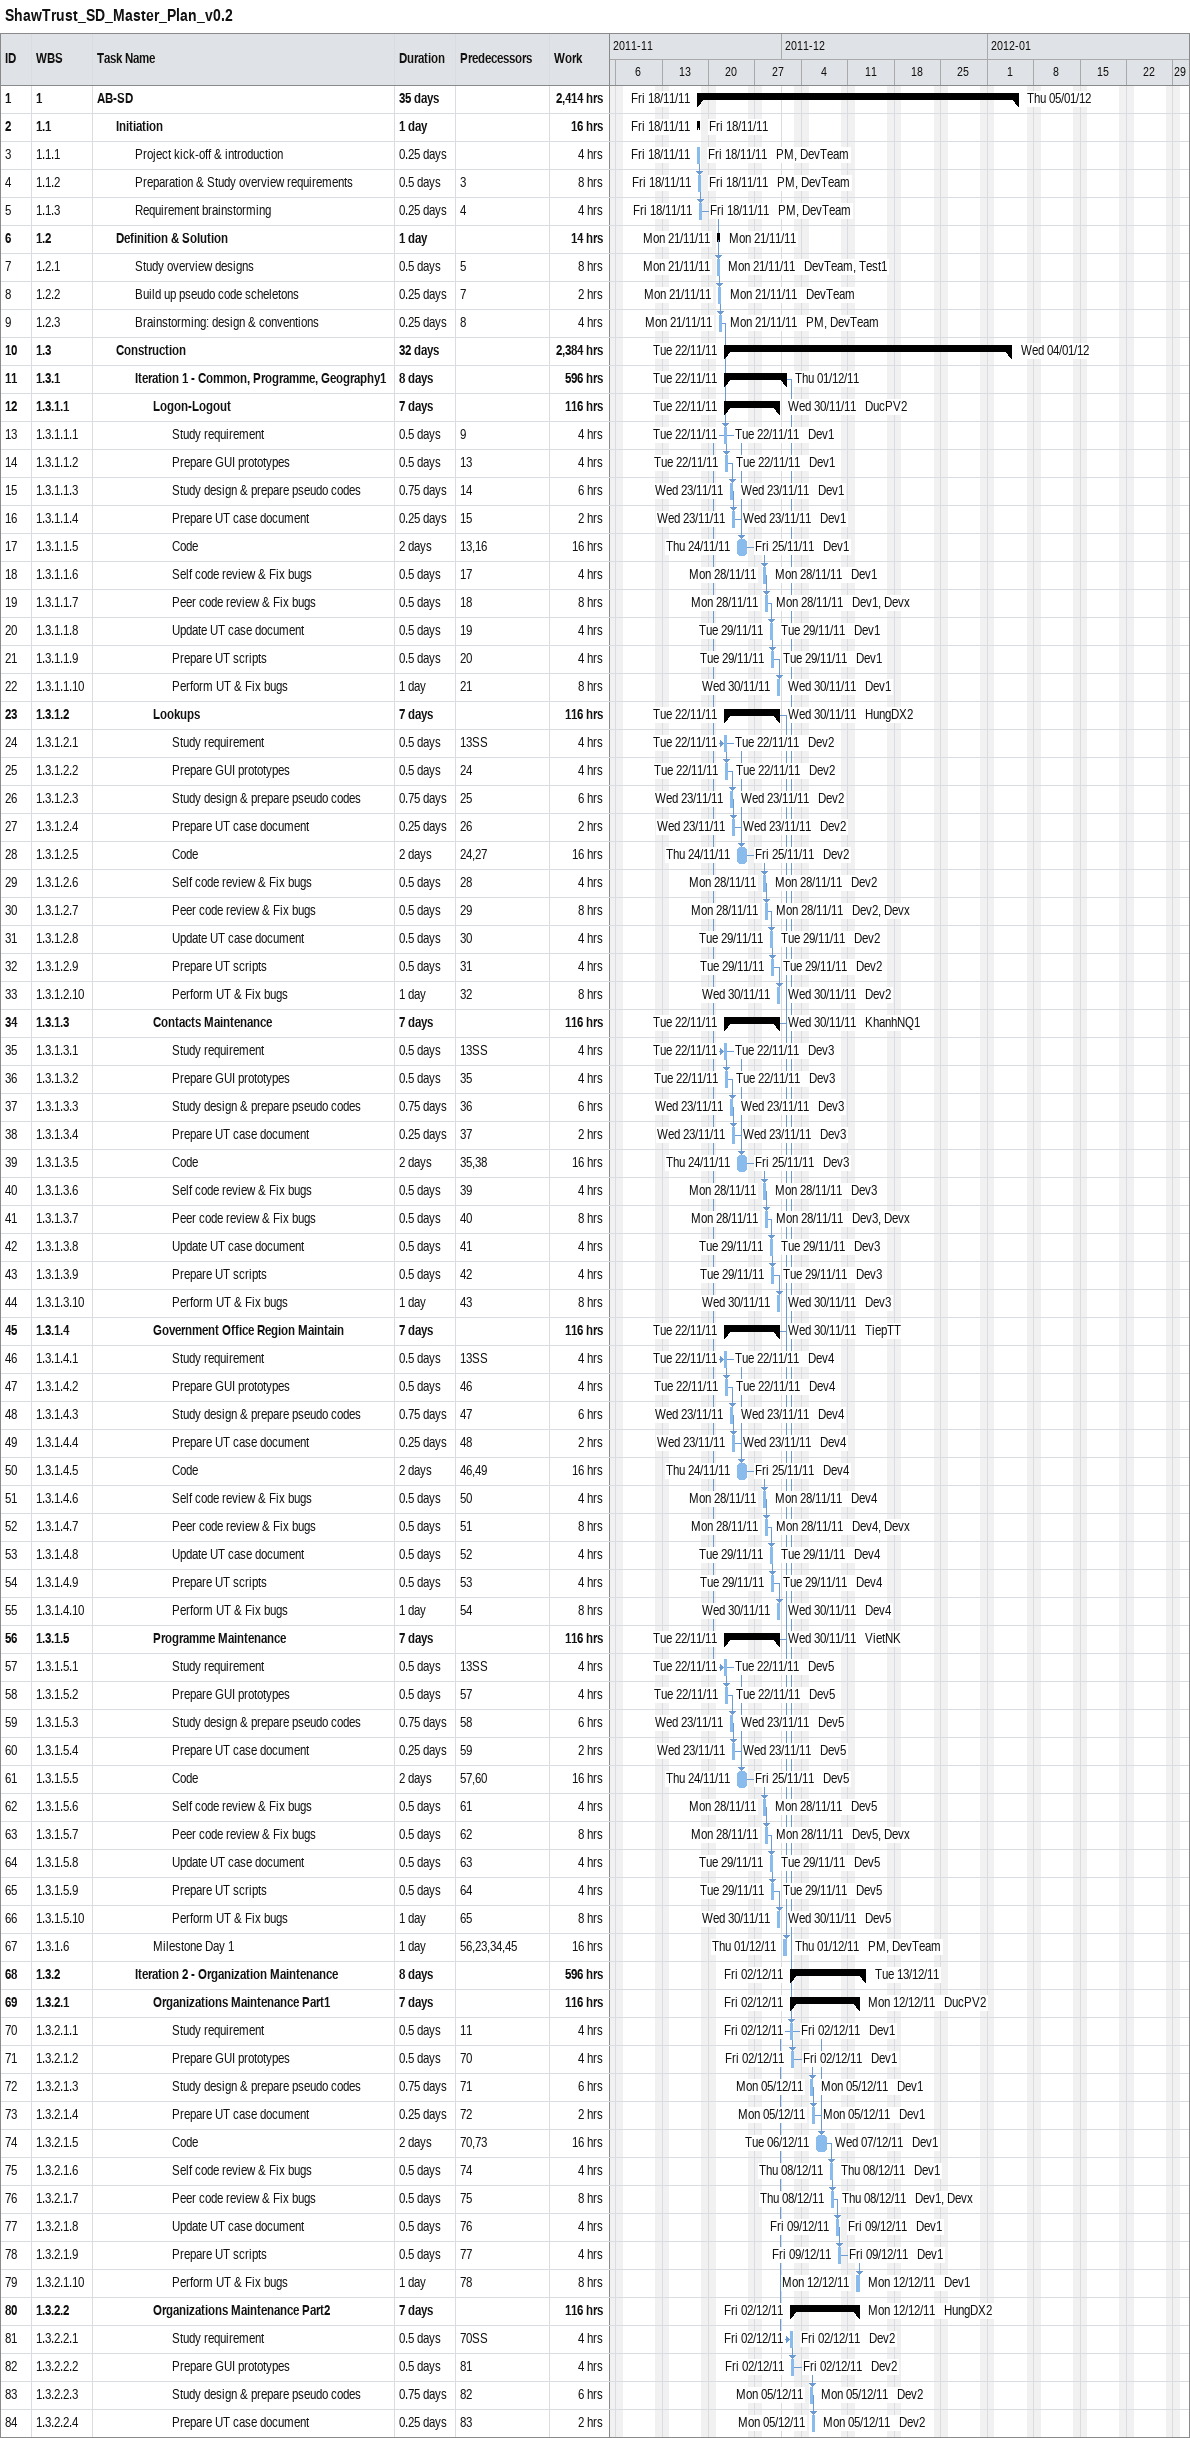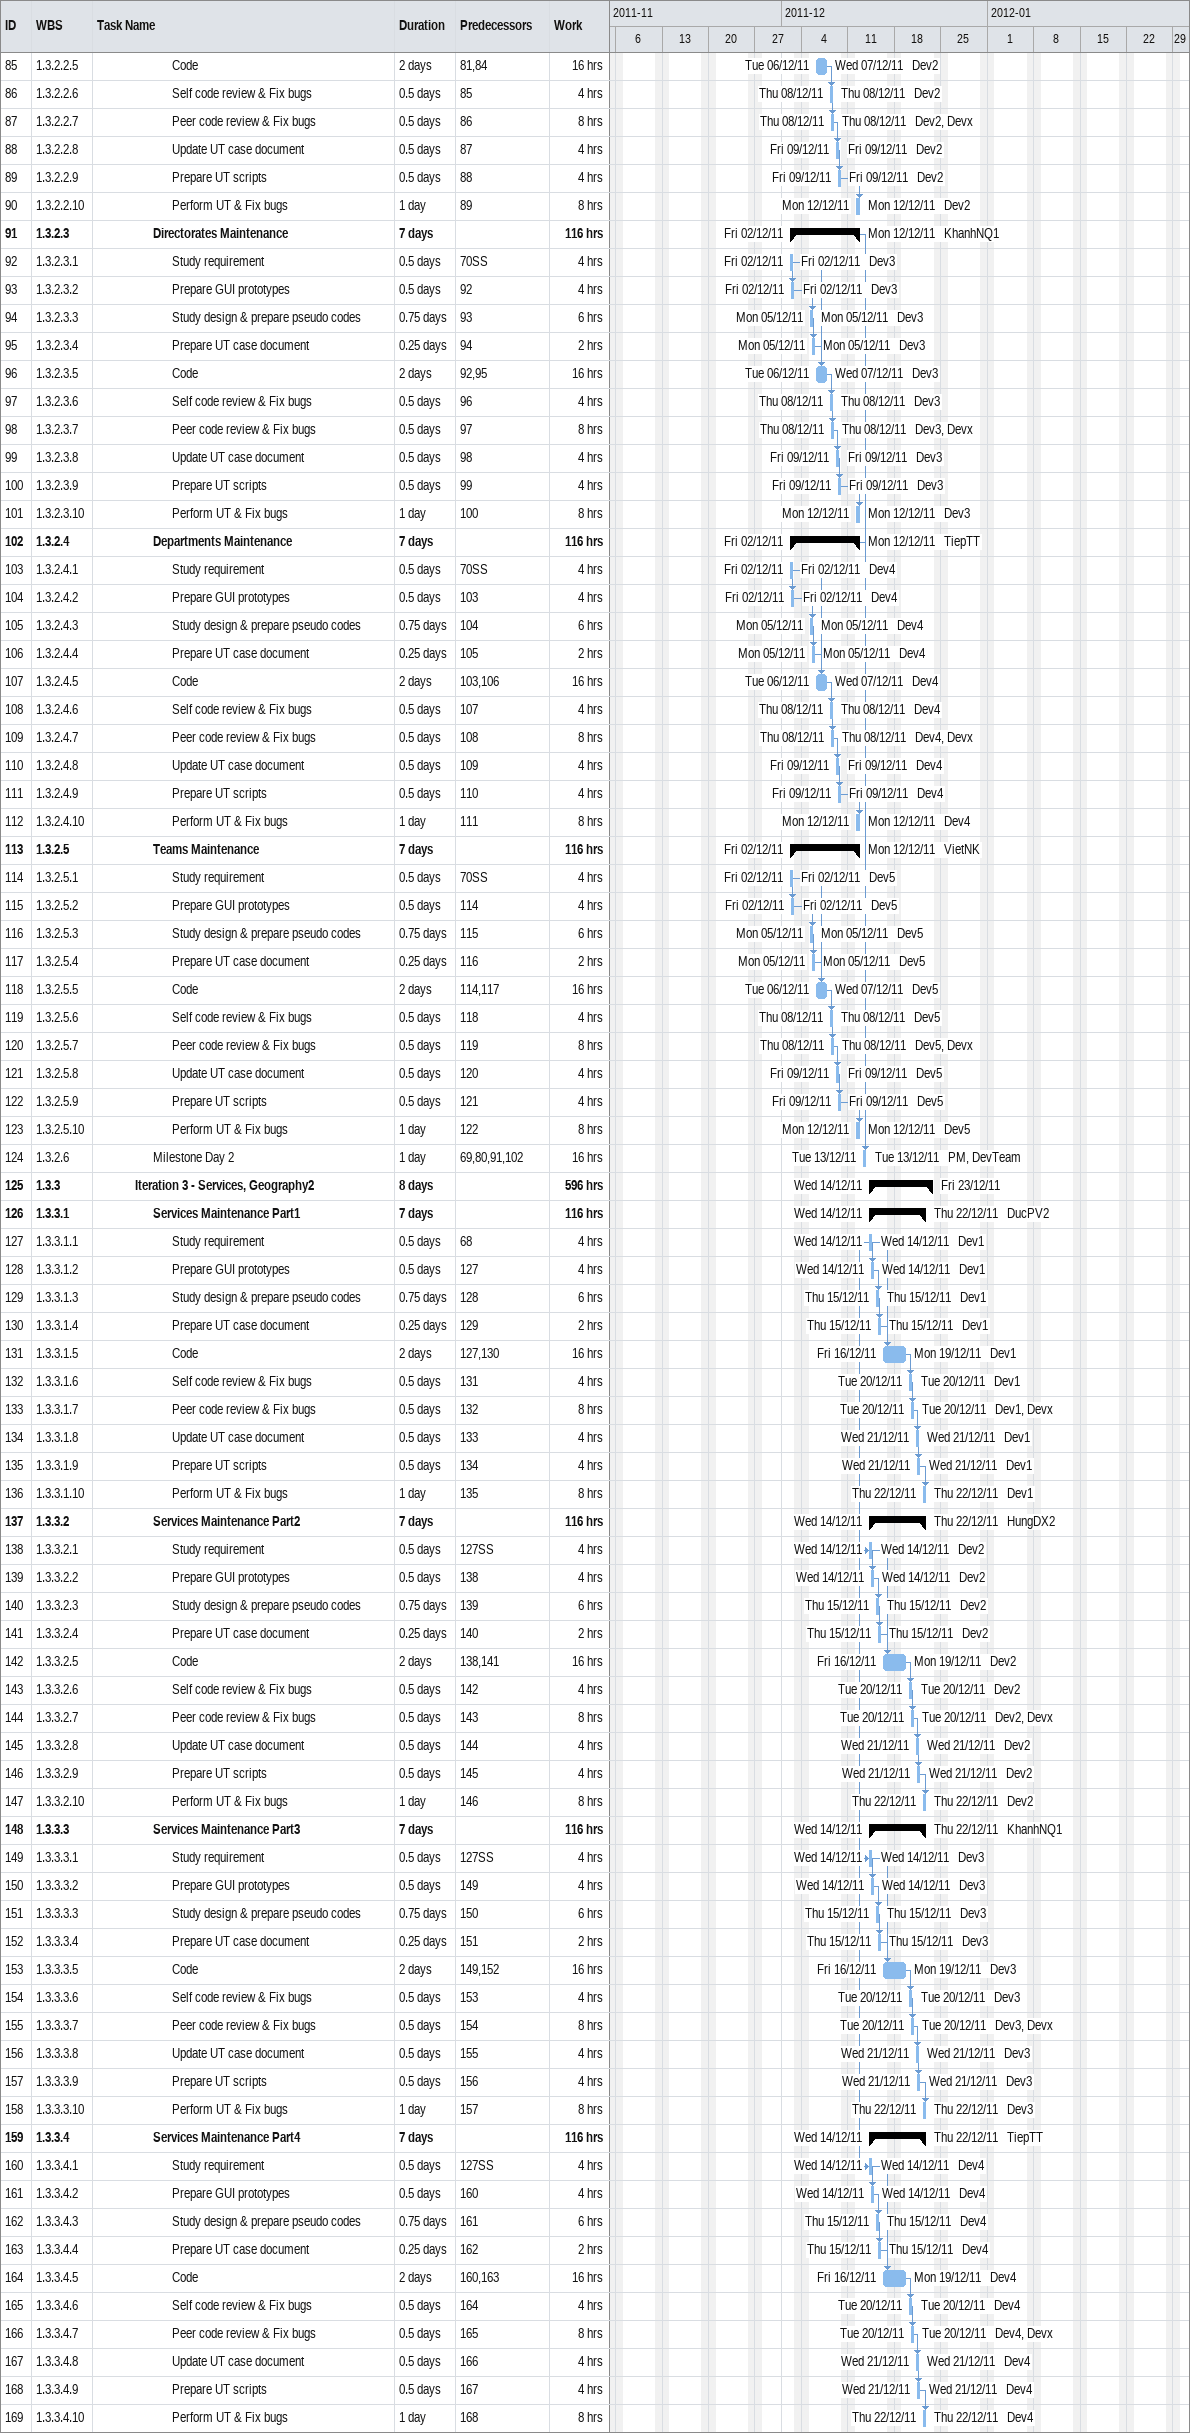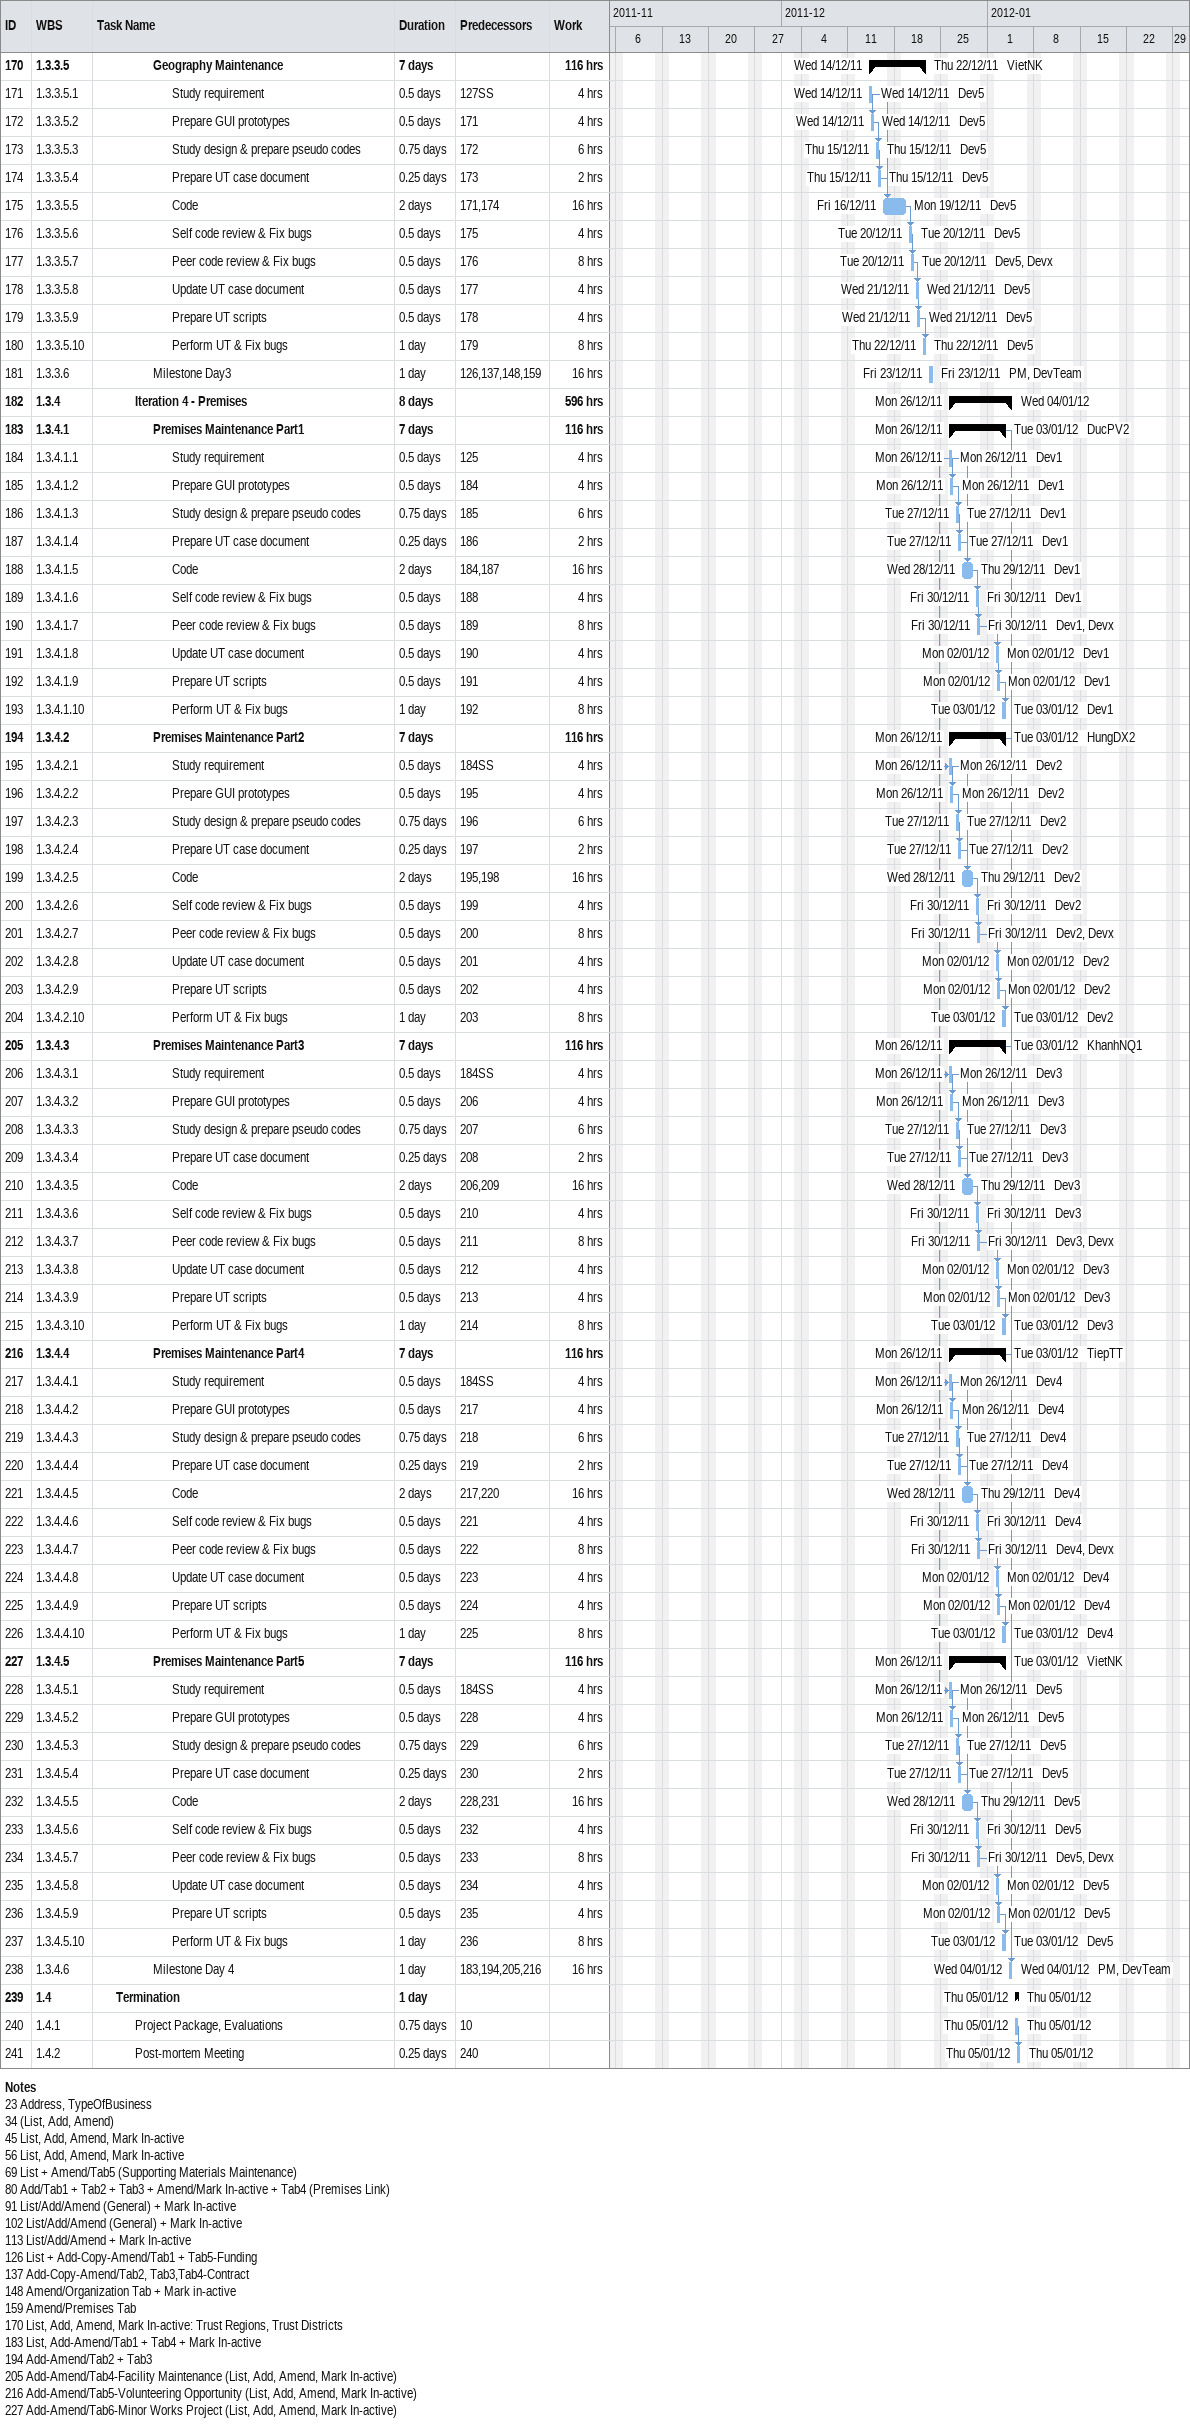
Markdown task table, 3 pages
ShawTrust_SD_Master_Plan_v0.2

| ID | WBS | Task | Duration | Start | Finish | Predecessors | Resources | Work (h) |
|---|---|---|---|---|---|---|---|---|
| 1 | 1 | **AB-SD** | 35d | 2011-11-18 | 2012-01-05 |  |  | 2414 |
| 2 | 1.1 | **Initiation** | 1d | 2011-11-18 | 2011-11-18 |  |  | 16 |
| 3 | 1.1.1 | Project kick-off & introduction | 0.25d | 2011-11-18 | 2011-11-18 |  | PM, DevTeam | 4 |
| 4 | 1.1.2 | Preparation & Study overview requirements | 0.5d | 2011-11-18 | 2011-11-18 | 3 | PM, DevTeam | 8 |
| 5 | 1.1.3 | Requirement brainstorming | 0.25d | 2011-11-18 | 2011-11-18 | 4 | PM, DevTeam | 4 |
| 6 | 1.2 | **Definition & Solution** | 1d | 2011-11-21 | 2011-11-21 |  |  | 14 |
| 7 | 1.2.1 | Study overview designs | 0.5d | 2011-11-21 | 2011-11-21 | 5 | DevTeam, Test1 | 8 |
| 8 | 1.2.2 | Build up pseudo code scheletons | 0.25d | 2011-11-21 | 2011-11-21 | 7 | DevTeam | 2 |
| 9 | 1.2.3 | Brainstorming: design & conventions | 0.25d | 2011-11-21 | 2011-11-21 | 8 | PM, DevTeam | 4 |
| 10 | 1.3 | **Construction** | 32d | 2011-11-22 | 2012-01-04 |  |  | 2384 |
| 11 | 1.3.1 | **Iteration 1 - Common, Programme, Geography1** | 8d | 2011-11-22 | 2011-12-01 |  |  | 596 |
| 12 | 1.3.1.1 | **Logon-Logout** | 7d | 2011-11-22 | 2011-11-30 |  | DucPV2 | 116 |
| 13 | 1.3.1.1.1 | Study requirement | 0.5d | 2011-11-22 | 2011-11-22 | 9 | Dev1 | 4 |
| 14 | 1.3.1.1.2 | Prepare GUI prototypes | 0.5d | 2011-11-22 | 2011-11-22 | 13 | Dev1 | 4 |
| 15 | 1.3.1.1.3 | Study design & prepare pseudo codes | 0.75d | 2011-11-23 | 2011-11-23 | 14 | Dev1 | 6 |
| 16 | 1.3.1.1.4 | Prepare UT case document | 0.25d | 2011-11-23 | 2011-11-23 | 15 | Dev1 | 2 |
| 17 | 1.3.1.1.5 | Code | 2d | 2011-11-24 | 2011-11-25 | 13, 16 | Dev1 | 16 |
| 18 | 1.3.1.1.6 | Self code review & Fix bugs | 0.5d | 2011-11-28 | 2011-11-28 | 17 | Dev1 | 4 |
| 19 | 1.3.1.1.7 | Peer code review & Fix bugs | 0.5d | 2011-11-28 | 2011-11-28 | 18 | Dev1, Devx | 8 |
| 20 | 1.3.1.1.8 | Update UT case document | 0.5d | 2011-11-29 | 2011-11-29 | 19 | Dev1 | 4 |
| 21 | 1.3.1.1.9 | Prepare UT scripts | 0.5d | 2011-11-29 | 2011-11-29 | 20 | Dev1 | 4 |
| 22 | 1.3.1.1.10 | Perform UT & Fix bugs | 1d | 2011-11-30 | 2011-11-30 | 21 | Dev1 | 8 |
| 23 | 1.3.1.2 | **Lookups** | 7d | 2011-11-22 | 2011-11-30 |  | HungDX2 | 116 |
| 24 | 1.3.1.2.1 | Study requirement | 0.5d | 2011-11-22 | 2011-11-22 | 13SS | Dev2 | 4 |
| 25 | 1.3.1.2.2 | Prepare GUI prototypes | 0.5d | 2011-11-22 | 2011-11-22 | 24 | Dev2 | 4 |
| 26 | 1.3.1.2.3 | Study design & prepare pseudo codes | 0.75d | 2011-11-23 | 2011-11-23 | 25 | Dev2 | 6 |
| 27 | 1.3.1.2.4 | Prepare UT case document | 0.25d | 2011-11-23 | 2011-11-23 | 26 | Dev2 | 2 |
| 28 | 1.3.1.2.5 | Code | 2d | 2011-11-24 | 2011-11-25 | 24, 27 | Dev2 | 16 |
| 29 | 1.3.1.2.6 | Self code review & Fix bugs | 0.5d | 2011-11-28 | 2011-11-28 | 28 | Dev2 | 4 |
| 30 | 1.3.1.2.7 | Peer code review & Fix bugs | 0.5d | 2011-11-28 | 2011-11-28 | 29 | Dev2, Devx | 8 |
| 31 | 1.3.1.2.8 | Update UT case document | 0.5d | 2011-11-29 | 2011-11-29 | 30 | Dev2 | 4 |
| 32 | 1.3.1.2.9 | Prepare UT scripts | 0.5d | 2011-11-29 | 2011-11-29 | 31 | Dev2 | 4 |
| 33 | 1.3.1.2.10 | Perform UT & Fix bugs | 1d | 2011-11-30 | 2011-11-30 | 32 | Dev2 | 8 |
| 34 | 1.3.1.3 | **Contacts Maintenance** | 7d | 2011-11-22 | 2011-11-30 |  | KhanhNQ1 | 116 |
| 35 | 1.3.1.3.1 | Study requirement | 0.5d | 2011-11-22 | 2011-11-22 | 13SS | Dev3 | 4 |
| 36 | 1.3.1.3.2 | Prepare GUI prototypes | 0.5d | 2011-11-22 | 2011-11-22 | 35 | Dev3 | 4 |
| 37 | 1.3.1.3.3 | Study design & prepare pseudo codes | 0.75d | 2011-11-23 | 2011-11-23 | 36 | Dev3 | 6 |
| 38 | 1.3.1.3.4 | Prepare UT case document | 0.25d | 2011-11-23 | 2011-11-23 | 37 | Dev3 | 2 |
| 39 | 1.3.1.3.5 | Code | 2d | 2011-11-24 | 2011-11-25 | 35, 38 | Dev3 | 16 |
| 40 | 1.3.1.3.6 | Self code review & Fix bugs | 0.5d | 2011-11-28 | 2011-11-28 | 39 | Dev3 | 4 |
| 41 | 1.3.1.3.7 | Peer code review & Fix bugs | 0.5d | 2011-11-28 | 2011-11-28 | 40 | Dev3, Devx | 8 |
| 42 | 1.3.1.3.8 | Update UT case document | 0.5d | 2011-11-29 | 2011-11-29 | 41 | Dev3 | 4 |
| 43 | 1.3.1.3.9 | Prepare UT scripts | 0.5d | 2011-11-29 | 2011-11-29 | 42 | Dev3 | 4 |
| 44 | 1.3.1.3.10 | Perform UT & Fix bugs | 1d | 2011-11-30 | 2011-11-30 | 43 | Dev3 | 8 |
| 45 | 1.3.1.4 | **Government Office Region Maintain** | 7d | 2011-11-22 | 2011-11-30 |  | TiepTT | 116 |
| 46 | 1.3.1.4.1 | Study requirement | 0.5d | 2011-11-22 | 2011-11-22 | 13SS | Dev4 | 4 |
| 47 | 1.3.1.4.2 | Prepare GUI prototypes | 0.5d | 2011-11-22 | 2011-11-22 | 46 | Dev4 | 4 |
| 48 | 1.3.1.4.3 | Study design & prepare pseudo codes | 0.75d | 2011-11-23 | 2011-11-23 | 47 | Dev4 | 6 |
| 49 | 1.3.1.4.4 | Prepare UT case document | 0.25d | 2011-11-23 | 2011-11-23 | 48 | Dev4 | 2 |
| 50 | 1.3.1.4.5 | Code | 2d | 2011-11-24 | 2011-11-25 | 46, 49 | Dev4 | 16 |
| 51 | 1.3.1.4.6 | Self code review & Fix bugs | 0.5d | 2011-11-28 | 2011-11-28 | 50 | Dev4 | 4 |
| 52 | 1.3.1.4.7 | Peer code review & Fix bugs | 0.5d | 2011-11-28 | 2011-11-28 | 51 | Dev4, Devx | 8 |
| 53 | 1.3.1.4.8 | Update UT case document | 0.5d | 2011-11-29 | 2011-11-29 | 52 | Dev4 | 4 |
| 54 | 1.3.1.4.9 | Prepare UT scripts | 0.5d | 2011-11-29 | 2011-11-29 | 53 | Dev4 | 4 |
| 55 | 1.3.1.4.10 | Perform UT & Fix bugs | 1d | 2011-11-30 | 2011-11-30 | 54 | Dev4 | 8 |
| 56 | 1.3.1.5 | **Programme Maintenance** | 7d | 2011-11-22 | 2011-11-30 |  | VietNK | 116 |
| 57 | 1.3.1.5.1 | Study requirement | 0.5d | 2011-11-22 | 2011-11-22 | 13SS | Dev5 | 4 |
| 58 | 1.3.1.5.2 | Prepare GUI prototypes | 0.5d | 2011-11-22 | 2011-11-22 | 57 | Dev5 | 4 |
| 59 | 1.3.1.5.3 | Study design & prepare pseudo codes | 0.75d | 2011-11-23 | 2011-11-23 | 58 | Dev5 | 6 |
| 60 | 1.3.1.5.4 | Prepare UT case document | 0.25d | 2011-11-23 | 2011-11-23 | 59 | Dev5 | 2 |
| 61 | 1.3.1.5.5 | Code | 2d | 2011-11-24 | 2011-11-25 | 57, 60 | Dev5 | 16 |
| 62 | 1.3.1.5.6 | Self code review & Fix bugs | 0.5d | 2011-11-28 | 2011-11-28 | 61 | Dev5 | 4 |
| 63 | 1.3.1.5.7 | Peer code review & Fix bugs | 0.5d | 2011-11-28 | 2011-11-28 | 62 | Dev5, Devx | 8 |
| 64 | 1.3.1.5.8 | Update UT case document | 0.5d | 2011-11-29 | 2011-11-29 | 63 | Dev5 | 4 |
| 65 | 1.3.1.5.9 | Prepare UT scripts | 0.5d | 2011-11-29 | 2011-11-29 | 64 | Dev5 | 4 |
| 66 | 1.3.1.5.10 | Perform UT & Fix bugs | 1d | 2011-11-30 | 2011-11-30 | 65 | Dev5 | 8 |
| 67 | 1.3.1.6 | Milestone Day 1 | 1d | 2011-12-01 | 2011-12-01 | 56, 23, 34, 45 | PM, DevTeam | 16 |
| 68 | 1.3.2 | **Iteration 2 - Organization Maintenance** | 8d | 2011-12-02 | 2011-12-13 |  |  | 596 |
| 69 | 1.3.2.1 | **Organizations Maintenance Part1** | 7d | 2011-12-02 | 2011-12-12 |  | DucPV2 | 116 |
| 70 | 1.3.2.1.1 | Study requirement | 0.5d | 2011-12-02 | 2011-12-02 | 11 | Dev1 | 4 |
| 71 | 1.3.2.1.2 | Prepare GUI prototypes | 0.5d | 2011-12-02 | 2011-12-02 | 70 | Dev1 | 4 |
| 72 | 1.3.2.1.3 | Study design & prepare pseudo codes | 0.75d | 2011-12-05 | 2011-12-05 | 71 | Dev1 | 6 |
| 73 | 1.3.2.1.4 | Prepare UT case document | 0.25d | 2011-12-05 | 2011-12-05 | 72 | Dev1 | 2 |
| 74 | 1.3.2.1.5 | Code | 2d | 2011-12-06 | 2011-12-07 | 70, 73 | Dev1 | 16 |
| 75 | 1.3.2.1.6 | Self code review & Fix bugs | 0.5d | 2011-12-08 | 2011-12-08 | 74 | Dev1 | 4 |
| 76 | 1.3.2.1.7 | Peer code review & Fix bugs | 0.5d | 2011-12-08 | 2011-12-08 | 75 | Dev1, Devx | 8 |
| 77 | 1.3.2.1.8 | Update UT case document | 0.5d | 2011-12-09 | 2011-12-09 | 76 | Dev1 | 4 |
| 78 | 1.3.2.1.9 | Prepare UT scripts | 0.5d | 2011-12-09 | 2011-12-09 | 77 | Dev1 | 4 |
| 79 | 1.3.2.1.10 | Perform UT & Fix bugs | 1d | 2011-12-12 | 2011-12-12 | 78 | Dev1 | 8 |
| 80 | 1.3.2.2 | **Organizations Maintenance Part2** | 7d | 2011-12-02 | 2011-12-12 |  | HungDX2 | 116 |
| 81 | 1.3.2.2.1 | Study requirement | 0.5d | 2011-12-02 | 2011-12-02 | 70SS | Dev2 | 4 |
| 82 | 1.3.2.2.2 | Prepare GUI prototypes | 0.5d | 2011-12-02 | 2011-12-02 | 81 | Dev2 | 4 |
| 83 | 1.3.2.2.3 | Study design & prepare pseudo codes | 0.75d | 2011-12-05 | 2011-12-05 | 82 | Dev2 | 6 |
| 84 | 1.3.2.2.4 | Prepare UT case document | 0.25d | 2011-12-05 | 2011-12-05 | 83 | Dev2 | 2 |
| 85 | 1.3.2.2.5 | Code | 2d | 2011-12-06 | 2011-12-07 | 81, 84 | Dev2 | 16 |
| 86 | 1.3.2.2.6 | Self code review & Fix bugs | 0.5d | 2011-12-08 | 2011-12-08 | 85 | Dev2 | 4 |
| 87 | 1.3.2.2.7 | Peer code review & Fix bugs | 0.5d | 2011-12-08 | 2011-12-08 | 86 | Dev2, Devx | 8 |
| 88 | 1.3.2.2.8 | Update UT case document | 0.5d | 2011-12-09 | 2011-12-09 | 87 | Dev2 | 4 |
| 89 | 1.3.2.2.9 | Prepare UT scripts | 0.5d | 2011-12-09 | 2011-12-09 | 88 | Dev2 | 4 |
| 90 | 1.3.2.2.10 | Perform UT & Fix bugs | 1d | 2011-12-12 | 2011-12-12 | 89 | Dev2 | 8 |
| 91 | 1.3.2.3 | **Directorates Maintenance** | 7d | 2011-12-02 | 2011-12-12 |  | KhanhNQ1 | 116 |
| 92 | 1.3.2.3.1 | Study requirement | 0.5d | 2011-12-02 | 2011-12-02 | 70SS | Dev3 | 4 |
| 93 | 1.3.2.3.2 | Prepare GUI prototypes | 0.5d | 2011-12-02 | 2011-12-02 | 92 | Dev3 | 4 |
| 94 | 1.3.2.3.3 | Study design & prepare pseudo codes | 0.75d | 2011-12-05 | 2011-12-05 | 93 | Dev3 | 6 |
| 95 | 1.3.2.3.4 | Prepare UT case document | 0.25d | 2011-12-05 | 2011-12-05 | 94 | Dev3 | 2 |
| 96 | 1.3.2.3.5 | Code | 2d | 2011-12-06 | 2011-12-07 | 92, 95 | Dev3 | 16 |
| 97 | 1.3.2.3.6 | Self code review & Fix bugs | 0.5d | 2011-12-08 | 2011-12-08 | 96 | Dev3 | 4 |
| 98 | 1.3.2.3.7 | Peer code review & Fix bugs | 0.5d | 2011-12-08 | 2011-12-08 | 97 | Dev3, Devx | 8 |
| 99 | 1.3.2.3.8 | Update UT case document | 0.5d | 2011-12-09 | 2011-12-09 | 98 | Dev3 | 4 |
| 100 | 1.3.2.3.9 | Prepare UT scripts | 0.5d | 2011-12-09 | 2011-12-09 | 99 | Dev3 | 4 |
| 101 | 1.3.2.3.10 | Perform UT & Fix bugs | 1d | 2011-12-12 | 2011-12-12 | 100 | Dev3 | 8 |
| 102 | 1.3.2.4 | **Departments Maintenance** | 7d | 2011-12-02 | 2011-12-12 |  | TiepTT | 116 |
| 103 | 1.3.2.4.1 | Study requirement | 0.5d | 2011-12-02 | 2011-12-02 | 70SS | Dev4 | 4 |
| 104 | 1.3.2.4.2 | Prepare GUI prototypes | 0.5d | 2011-12-02 | 2011-12-02 | 103 | Dev4 | 4 |
| 105 | 1.3.2.4.3 | Study design & prepare pseudo codes | 0.75d | 2011-12-05 | 2011-12-05 | 104 | Dev4 | 6 |
| 106 | 1.3.2.4.4 | Prepare UT case document | 0.25d | 2011-12-05 | 2011-12-05 | 105 | Dev4 | 2 |
| 107 | 1.3.2.4.5 | Code | 2d | 2011-12-06 | 2011-12-07 | 103, 106 | Dev4 | 16 |
| 108 | 1.3.2.4.6 | Self code review & Fix bugs | 0.5d | 2011-12-08 | 2011-12-08 | 107 | Dev4 | 4 |
| 109 | 1.3.2.4.7 | Peer code review & Fix bugs | 0.5d | 2011-12-08 | 2011-12-08 | 108 | Dev4, Devx | 8 |
| 110 | 1.3.2.4.8 | Update UT case document | 0.5d | 2011-12-09 | 2011-12-09 | 109 | Dev4 | 4 |
| 111 | 1.3.2.4.9 | Prepare UT scripts | 0.5d | 2011-12-09 | 2011-12-09 | 110 | Dev4 | 4 |
| 112 | 1.3.2.4.10 | Perform UT & Fix bugs | 1d | 2011-12-12 | 2011-12-12 | 111 | Dev4 | 8 |
| 113 | 1.3.2.5 | **Teams Maintenance** | 7d | 2011-12-02 | 2011-12-12 |  | VietNK | 116 |
| 114 | 1.3.2.5.1 | Study requirement | 0.5d | 2011-12-02 | 2011-12-02 | 70SS | Dev5 | 4 |
| 115 | 1.3.2.5.2 | Prepare GUI prototypes | 0.5d | 2011-12-02 | 2011-12-02 | 114 | Dev5 | 4 |
| 116 | 1.3.2.5.3 | Study design & prepare pseudo codes | 0.75d | 2011-12-05 | 2011-12-05 | 115 | Dev5 | 6 |
| 117 | 1.3.2.5.4 | Prepare UT case document | 0.25d | 2011-12-05 | 2011-12-05 | 116 | Dev5 | 2 |
| 118 | 1.3.2.5.5 | Code | 2d | 2011-12-06 | 2011-12-07 | 114, 117 | Dev5 | 16 |
| 119 | 1.3.2.5.6 | Self code review & Fix bugs | 0.5d | 2011-12-08 | 2011-12-08 | 118 | Dev5 | 4 |
| 120 | 1.3.2.5.7 | Peer code review & Fix bugs | 0.5d | 2011-12-08 | 2011-12-08 | 119 | Dev5, Devx | 8 |
| 121 | 1.3.2.5.8 | Update UT case document | 0.5d | 2011-12-09 | 2011-12-09 | 120 | Dev5 | 4 |
| 122 | 1.3.2.5.9 | Prepare UT scripts | 0.5d | 2011-12-09 | 2011-12-09 | 121 | Dev5 | 4 |
| 123 | 1.3.2.5.10 | Perform UT & Fix bugs | 1d | 2011-12-12 | 2011-12-12 | 122 | Dev5 | 8 |
| 124 | 1.3.2.6 | Milestone Day 2 | 1d | 2011-12-13 | 2011-12-13 | 69, 80, 91, 102 | PM, DevTeam | 16 |
| 125 | 1.3.3 | **Iteration 3 - Services, Geography2** | 8d | 2011-12-14 | 2011-12-23 |  |  | 596 |
| 126 | 1.3.3.1 | **Services Maintenance Part1** | 7d | 2011-12-14 | 2011-12-22 |  | DucPV2 | 116 |
| 127 | 1.3.3.1.1 | Study requirement | 0.5d | 2011-12-14 | 2011-12-14 | 68 | Dev1 | 4 |
| 128 | 1.3.3.1.2 | Prepare GUI prototypes | 0.5d | 2011-12-14 | 2011-12-14 | 127 | Dev1 | 4 |
| 129 | 1.3.3.1.3 | Study design & prepare pseudo codes | 0.75d | 2011-12-15 | 2011-12-15 | 128 | Dev1 | 6 |
| 130 | 1.3.3.1.4 | Prepare UT case document | 0.25d | 2011-12-15 | 2011-12-15 | 129 | Dev1 | 2 |
| 131 | 1.3.3.1.5 | Code | 2d | 2011-12-16 | 2011-12-19 | 127, 130 | Dev1 | 16 |
| 132 | 1.3.3.1.6 | Self code review & Fix bugs | 0.5d | 2011-12-20 | 2011-12-20 | 131 | Dev1 | 4 |
| 133 | 1.3.3.1.7 | Peer code review & Fix bugs | 0.5d | 2011-12-20 | 2011-12-20 | 132 | Dev1, Devx | 8 |
| 134 | 1.3.3.1.8 | Update UT case document | 0.5d | 2011-12-21 | 2011-12-21 | 133 | Dev1 | 4 |
| 135 | 1.3.3.1.9 | Prepare UT scripts | 0.5d | 2011-12-21 | 2011-12-21 | 134 | Dev1 | 4 |
| 136 | 1.3.3.1.10 | Perform UT & Fix bugs | 1d | 2011-12-22 | 2011-12-22 | 135 | Dev1 | 8 |
| 137 | 1.3.3.2 | **Services Maintenance Part2** | 7d | 2011-12-14 | 2011-12-22 |  | HungDX2 | 116 |
| 138 | 1.3.3.2.1 | Study requirement | 0.5d | 2011-12-14 | 2011-12-14 | 127SS | Dev2 | 4 |
| 139 | 1.3.3.2.2 | Prepare GUI prototypes | 0.5d | 2011-12-14 | 2011-12-14 | 138 | Dev2 | 4 |
| 140 | 1.3.3.2.3 | Study design & prepare pseudo codes | 0.75d | 2011-12-15 | 2011-12-15 | 139 | Dev2 | 6 |
| 141 | 1.3.3.2.4 | Prepare UT case document | 0.25d | 2011-12-15 | 2011-12-15 | 140 | Dev2 | 2 |
| 142 | 1.3.3.2.5 | Code | 2d | 2011-12-16 | 2011-12-19 | 138, 141 | Dev2 | 16 |
| 143 | 1.3.3.2.6 | Self code review & Fix bugs | 0.5d | 2011-12-20 | 2011-12-20 | 142 | Dev2 | 4 |
| 144 | 1.3.3.2.7 | Peer code review & Fix bugs | 0.5d | 2011-12-20 | 2011-12-20 | 143 | Dev2, Devx | 8 |
| 145 | 1.3.3.2.8 | Update UT case document | 0.5d | 2011-12-21 | 2011-12-21 | 144 | Dev2 | 4 |
| 146 | 1.3.3.2.9 | Prepare UT scripts | 0.5d | 2011-12-21 | 2011-12-21 | 145 | Dev2 | 4 |
| 147 | 1.3.3.2.10 | Perform UT & Fix bugs | 1d | 2011-12-22 | 2011-12-22 | 146 | Dev2 | 8 |
| 148 | 1.3.3.3 | **Services Maintenance Part3** | 7d | 2011-12-14 | 2011-12-22 |  | KhanhNQ1 | 116 |
| 149 | 1.3.3.3.1 | Study requirement | 0.5d | 2011-12-14 | 2011-12-14 | 127SS | Dev3 | 4 |
| 150 | 1.3.3.3.2 | Prepare GUI prototypes | 0.5d | 2011-12-14 | 2011-12-14 | 149 | Dev3 | 4 |
| 151 | 1.3.3.3.3 | Study design & prepare pseudo codes | 0.75d | 2011-12-15 | 2011-12-15 | 150 | Dev3 | 6 |
| 152 | 1.3.3.3.4 | Prepare UT case document | 0.25d | 2011-12-15 | 2011-12-15 | 151 | Dev3 | 2 |
| 153 | 1.3.3.3.5 | Code | 2d | 2011-12-16 | 2011-12-19 | 149, 152 | Dev3 | 16 |
| 154 | 1.3.3.3.6 | Self code review & Fix bugs | 0.5d | 2011-12-20 | 2011-12-20 | 153 | Dev3 | 4 |
| 155 | 1.3.3.3.7 | Peer code review & Fix bugs | 0.5d | 2011-12-20 | 2011-12-20 | 154 | Dev3, Devx | 8 |
| 156 | 1.3.3.3.8 | Update UT case document | 0.5d | 2011-12-21 | 2011-12-21 | 155 | Dev3 | 4 |
| 157 | 1.3.3.3.9 | Prepare UT scripts | 0.5d | 2011-12-21 | 2011-12-21 | 156 | Dev3 | 4 |
| 158 | 1.3.3.3.10 | Perform UT & Fix bugs | 1d | 2011-12-22 | 2011-12-22 | 157 | Dev3 | 8 |
| 159 | 1.3.3.4 | **Services Maintenance Part4** | 7d | 2011-12-14 | 2011-12-22 |  | TiepTT | 116 |
| 160 | 1.3.3.4.1 | Study requirement | 0.5d | 2011-12-14 | 2011-12-14 | 127SS | Dev4 | 4 |
| 161 | 1.3.3.4.2 | Prepare GUI prototypes | 0.5d | 2011-12-14 | 2011-12-14 | 160 | Dev4 | 4 |
| 162 | 1.3.3.4.3 | Study design & prepare pseudo codes | 0.75d | 2011-12-15 | 2011-12-15 | 161 | Dev4 | 6 |
| 163 | 1.3.3.4.4 | Prepare UT case document | 0.25d | 2011-12-15 | 2011-12-15 | 162 | Dev4 | 2 |
| 164 | 1.3.3.4.5 | Code | 2d | 2011-12-16 | 2011-12-19 | 160, 163 | Dev4 | 16 |
| 165 | 1.3.3.4.6 | Self code review & Fix bugs | 0.5d | 2011-12-20 | 2011-12-20 | 164 | Dev4 | 4 |
| 166 | 1.3.3.4.7 | Peer code review & Fix bugs | 0.5d | 2011-12-20 | 2011-12-20 | 165 | Dev4, Devx | 8 |
| 167 | 1.3.3.4.8 | Update UT case document | 0.5d | 2011-12-21 | 2011-12-21 | 166 | Dev4 | 4 |
| 168 | 1.3.3.4.9 | Prepare UT scripts | 0.5d | 2011-12-21 | 2011-12-21 | 167 | Dev4 | 4 |
| 169 | 1.3.3.4.10 | Perform UT & Fix bugs | 1d | 2011-12-22 | 2011-12-22 | 168 | Dev4 | 8 |
| 170 | 1.3.3.5 | **Geography Maintenance** | 7d | 2011-12-14 | 2011-12-22 |  | VietNK | 116 |
| 171 | 1.3.3.5.1 | Study requirement | 0.5d | 2011-12-14 | 2011-12-14 | 127SS | Dev5 | 4 |
| 172 | 1.3.3.5.2 | Prepare GUI prototypes | 0.5d | 2011-12-14 | 2011-12-14 | 171 | Dev5 | 4 |
| 173 | 1.3.3.5.3 | Study design & prepare pseudo codes | 0.75d | 2011-12-15 | 2011-12-15 | 172 | Dev5 | 6 |
| 174 | 1.3.3.5.4 | Prepare UT case document | 0.25d | 2011-12-15 | 2011-12-15 | 173 | Dev5 | 2 |
| 175 | 1.3.3.5.5 | Code | 2d | 2011-12-16 | 2011-12-19 | 171, 174 | Dev5 | 16 |
| 176 | 1.3.3.5.6 | Self code review & Fix bugs | 0.5d | 2011-12-20 | 2011-12-20 | 175 | Dev5 | 4 |
| 177 | 1.3.3.5.7 | Peer code review & Fix bugs | 0.5d | 2011-12-20 | 2011-12-20 | 176 | Dev5, Devx | 8 |
| 178 | 1.3.3.5.8 | Update UT case document | 0.5d | 2011-12-21 | 2011-12-21 | 177 | Dev5 | 4 |
| 179 | 1.3.3.5.9 | Prepare UT scripts | 0.5d | 2011-12-21 | 2011-12-21 | 178 | Dev5 | 4 |
| 180 | 1.3.3.5.10 | Perform UT & Fix bugs | 1d | 2011-12-22 | 2011-12-22 | 179 | Dev5 | 8 |
| 181 | 1.3.3.6 | Milestone Day3 | 1d | 2011-12-23 | 2011-12-23 | 126, 137, 148, 159 | PM, DevTeam | 16 |
| 182 | 1.3.4 | **Iteration 4 - Premises** | 8d | 2011-12-26 | 2012-01-04 |  |  | 596 |
| 183 | 1.3.4.1 | **Premises Maintenance Part1** | 7d | 2011-12-26 | 2012-01-03 |  | DucPV2 | 116 |
| 184 | 1.3.4.1.1 | Study requirement | 0.5d | 2011-12-26 | 2011-12-26 | 125 | Dev1 | 4 |
| 185 | 1.3.4.1.2 | Prepare GUI prototypes | 0.5d | 2011-12-26 | 2011-12-26 | 184 | Dev1 | 4 |
| 186 | 1.3.4.1.3 | Study design & prepare pseudo codes | 0.75d | 2011-12-27 | 2011-12-27 | 185 | Dev1 | 6 |
| 187 | 1.3.4.1.4 | Prepare UT case document | 0.25d | 2011-12-27 | 2011-12-27 | 186 | Dev1 | 2 |
| 188 | 1.3.4.1.5 | Code | 2d | 2011-12-28 | 2011-12-29 | 184, 187 | Dev1 | 16 |
| 189 | 1.3.4.1.6 | Self code review & Fix bugs | 0.5d | 2011-12-30 | 2011-12-30 | 188 | Dev1 | 4 |
| 190 | 1.3.4.1.7 | Peer code review & Fix bugs | 0.5d | 2011-12-30 | 2011-12-30 | 189 | Dev1, Devx | 8 |
| 191 | 1.3.4.1.8 | Update UT case document | 0.5d | 2012-01-02 | 2012-01-02 | 190 | Dev1 | 4 |
| 192 | 1.3.4.1.9 | Prepare UT scripts | 0.5d | 2012-01-02 | 2012-01-02 | 191 | Dev1 | 4 |
| 193 | 1.3.4.1.10 | Perform UT & Fix bugs | 1d | 2012-01-03 | 2012-01-03 | 192 | Dev1 | 8 |
| 194 | 1.3.4.2 | **Premises Maintenance Part2** | 7d | 2011-12-26 | 2012-01-03 |  | HungDX2 | 116 |
| 195 | 1.3.4.2.1 | Study requirement | 0.5d | 2011-12-26 | 2011-12-26 | 184SS | Dev2 | 4 |
| 196 | 1.3.4.2.2 | Prepare GUI prototypes | 0.5d | 2011-12-26 | 2011-12-26 | 195 | Dev2 | 4 |
| 197 | 1.3.4.2.3 | Study design & prepare pseudo codes | 0.75d | 2011-12-27 | 2011-12-27 | 196 | Dev2 | 6 |
| 198 | 1.3.4.2.4 | Prepare UT case document | 0.25d | 2011-12-27 | 2011-12-27 | 197 | Dev2 | 2 |
| 199 | 1.3.4.2.5 | Code | 2d | 2011-12-28 | 2011-12-29 | 195, 198 | Dev2 | 16 |
| 200 | 1.3.4.2.6 | Self code review & Fix bugs | 0.5d | 2011-12-30 | 2011-12-30 | 199 | Dev2 | 4 |
| 201 | 1.3.4.2.7 | Peer code review & Fix bugs | 0.5d | 2011-12-30 | 2011-12-30 | 200 | Dev2, Devx | 8 |
| 202 | 1.3.4.2.8 | Update UT case document | 0.5d | 2012-01-02 | 2012-01-02 | 201 | Dev2 | 4 |
| 203 | 1.3.4.2.9 | Prepare UT scripts | 0.5d | 2012-01-02 | 2012-01-02 | 202 | Dev2 | 4 |
| 204 | 1.3.4.2.10 | Perform UT & Fix bugs | 1d | 2012-01-03 | 2012-01-03 | 203 | Dev2 | 8 |
| 205 | 1.3.4.3 | **Premises Maintenance Part3** | 7d | 2011-12-26 | 2012-01-03 |  | KhanhNQ1 | 116 |
| 206 | 1.3.4.3.1 | Study requirement | 0.5d | 2011-12-26 | 2011-12-26 | 184SS | Dev3 | 4 |
| 207 | 1.3.4.3.2 | Prepare GUI prototypes | 0.5d | 2011-12-26 | 2011-12-26 | 206 | Dev3 | 4 |
| 208 | 1.3.4.3.3 | Study design & prepare pseudo codes | 0.75d | 2011-12-27 | 2011-12-27 | 207 | Dev3 | 6 |
| 209 | 1.3.4.3.4 | Prepare UT case document | 0.25d | 2011-12-27 | 2011-12-27 | 208 | Dev3 | 2 |
| 210 | 1.3.4.3.5 | Code | 2d | 2011-12-28 | 2011-12-29 | 206, 209 | Dev3 | 16 |
| 211 | 1.3.4.3.6 | Self code review & Fix bugs | 0.5d | 2011-12-30 | 2011-12-30 | 210 | Dev3 | 4 |
| 212 | 1.3.4.3.7 | Peer code review & Fix bugs | 0.5d | 2011-12-30 | 2011-12-30 | 211 | Dev3, Devx | 8 |
| 213 | 1.3.4.3.8 | Update UT case document | 0.5d | 2012-01-02 | 2012-01-02 | 212 | Dev3 | 4 |
| 214 | 1.3.4.3.9 | Prepare UT scripts | 0.5d | 2012-01-02 | 2012-01-02 | 213 | Dev3 | 4 |
| 215 | 1.3.4.3.10 | Perform UT & Fix bugs | 1d | 2012-01-03 | 2012-01-03 | 214 | Dev3 | 8 |
| 216 | 1.3.4.4 | **Premises Maintenance Part4** | 7d | 2011-12-26 | 2012-01-03 |  | TiepTT | 116 |
| 217 | 1.3.4.4.1 | Study requirement | 0.5d | 2011-12-26 | 2011-12-26 | 184SS | Dev4 | 4 |
| 218 | 1.3.4.4.2 | Prepare GUI prototypes | 0.5d | 2011-12-26 | 2011-12-26 | 217 | Dev4 | 4 |
| 219 | 1.3.4.4.3 | Study design & prepare pseudo codes | 0.75d | 2011-12-27 | 2011-12-27 | 218 | Dev4 | 6 |
| 220 | 1.3.4.4.4 | Prepare UT case document | 0.25d | 2011-12-27 | 2011-12-27 | 219 | Dev4 | 2 |
| 221 | 1.3.4.4.5 | Code | 2d | 2011-12-28 | 2011-12-29 | 217, 220 | Dev4 | 16 |
| 222 | 1.3.4.4.6 | Self code review & Fix bugs | 0.5d | 2011-12-30 | 2011-12-30 | 221 | Dev4 | 4 |
| 223 | 1.3.4.4.7 | Peer code review & Fix bugs | 0.5d | 2011-12-30 | 2011-12-30 | 222 | Dev4, Devx | 8 |
| 224 | 1.3.4.4.8 | Update UT case document | 0.5d | 2012-01-02 | 2012-01-02 | 223 | Dev4 | 4 |
| 225 | 1.3.4.4.9 | Prepare UT scripts | 0.5d | 2012-01-02 | 2012-01-02 | 224 | Dev4 | 4 |
| 226 | 1.3.4.4.10 | Perform UT & Fix bugs | 1d | 2012-01-03 | 2012-01-03 | 225 | Dev4 | 8 |
| 227 | 1.3.4.5 | **Premises Maintenance Part5** | 7d | 2011-12-26 | 2012-01-03 |  | VietNK | 116 |
| 228 | 1.3.4.5.1 | Study requirement | 0.5d | 2011-12-26 | 2011-12-26 | 184SS | Dev5 | 4 |
| 229 | 1.3.4.5.2 | Prepare GUI prototypes | 0.5d | 2011-12-26 | 2011-12-26 | 228 | Dev5 | 4 |
| 230 | 1.3.4.5.3 | Study design & prepare pseudo codes | 0.75d | 2011-12-27 | 2011-12-27 | 229 | Dev5 | 6 |
| 231 | 1.3.4.5.4 | Prepare UT case document | 0.25d | 2011-12-27 | 2011-12-27 | 230 | Dev5 | 2 |
| 232 | 1.3.4.5.5 | Code | 2d | 2011-12-28 | 2011-12-29 | 228, 231 | Dev5 | 16 |
| 233 | 1.3.4.5.6 | Self code review & Fix bugs | 0.5d | 2011-12-30 | 2011-12-30 | 232 | Dev5 | 4 |
| 234 | 1.3.4.5.7 | Peer code review & Fix bugs | 0.5d | 2011-12-30 | 2011-12-30 | 233 | Dev5, Devx | 8 |
| 235 | 1.3.4.5.8 | Update UT case document | 0.5d | 2012-01-02 | 2012-01-02 | 234 | Dev5 | 4 |
| 236 | 1.3.4.5.9 | Prepare UT scripts | 0.5d | 2012-01-02 | 2012-01-02 | 235 | Dev5 | 4 |
| 237 | 1.3.4.5.10 | Perform UT & Fix bugs | 1d | 2012-01-03 | 2012-01-03 | 236 | Dev5 | 8 |
| 238 | 1.3.4.6 | Milestone Day 4 | 1d | 2012-01-04 | 2012-01-04 | 183, 194, 205, 216 | PM, DevTeam | 16 |
| 239 | 1.4 | **Termination** | 1d | 2012-01-05 | 2012-01-05 |  |  |  |
| 240 | 1.4.1 | Project Package, Evaluations | 0.75d | 2012-01-05 | 2012-01-05 | 10 |  |  |
| 241 | 1.4.2 | Post-mortem Meeting | 0.25d | 2012-01-05 | 2012-01-05 | 240 |  |  |

Notes
- 23: Address, TypeOfBusiness
- 34: (List, Add, Amend)
- 45: List, Add, Amend, Mark In-active
- 56: List, Add, Amend, Mark In-active
- 69: List + Amend/Tab5 (Supporting Materials Maintenance)
- 80: Add/Tab1 + Tab2 + Tab3 + Amend/Mark In-active + Tab4 (Premises Link)
- 91: List/Add/Amend (General) + Mark In-active
- 102: List/Add/Amend (General) + Mark In-active
- 113: List/Add/Amend + Mark In-active
- 126: List + Add-Copy-Amend/Tab1 + Tab5-Funding
- 137: Add-Copy-Amend/Tab2, Tab3,Tab4-Contract
- 148: Amend/Organization Tab + Mark in-active
- 159: Amend/Premises Tab
- 170: List, Add, Amend, Mark In-active: Trust Regions, Trust Districts
- 183: List, Add-Amend/Tab1 + Tab4 + Mark In-active
- 194: Add-Amend/Tab2 + Tab3
- 205: Add-Amend/Tab4-Facility Maintenance (List, Add, Amend, Mark In-active)
- 216: Add-Amend/Tab5-Volunteering Opportunity (List, Add, Amend, Mark In-active)
- 227: Add-Amend/Tab6-Minor Works Project (List, Add, Amend, Mark In-active)
